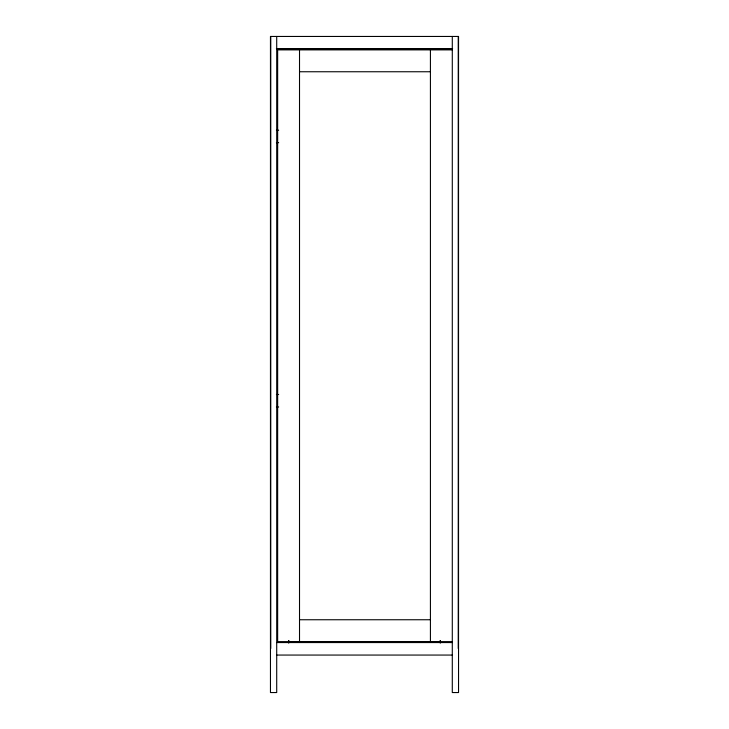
<?xml version="1.0" encoding="UTF-8"?>
<svg xmlns="http://www.w3.org/2000/svg" width="729" height="729" viewBox="0 0 729 729"><rect width="100%" height="100%" fill="white"/><g stroke="black" fill="none" stroke-linecap="round" stroke-linejoin="round"><path stroke-width="1.09" d="M276.391 48.633L452.609 48.633M276.71 48.943L452.29 48.943M452.29 49.882L277.649 49.882L277.649 641.62L452.29 641.62M299.519 71.752L430.42 71.752M276.391 130.181L278.669 130.181M276.391 142.674L278.669 142.674M276.391 394.489L278.669 394.489M276.391 406.992L278.669 406.992M299.519 619.75L430.42 619.75M289.832 641.939L439.168 641.939M276.71 642.559L452.29 642.559M276.71 655.061L452.29 655.061M458.231 36.45L458.231 648.5M452.29 36.45L452.29 692.55L458.541 692.55L458.541 36.45L270.459 36.45L270.459 692.55L276.71 692.55L276.71 36.45M440.416 640.609L440.416 642.878M440.106 640.609L440.106 642.878M430.42 49.882L430.42 641.62M299.519 49.882L299.519 641.62M288.894 640.609L288.894 642.878M288.584 640.609L288.584 642.878M270.769 36.45L270.769 648.5"/></g></svg>
